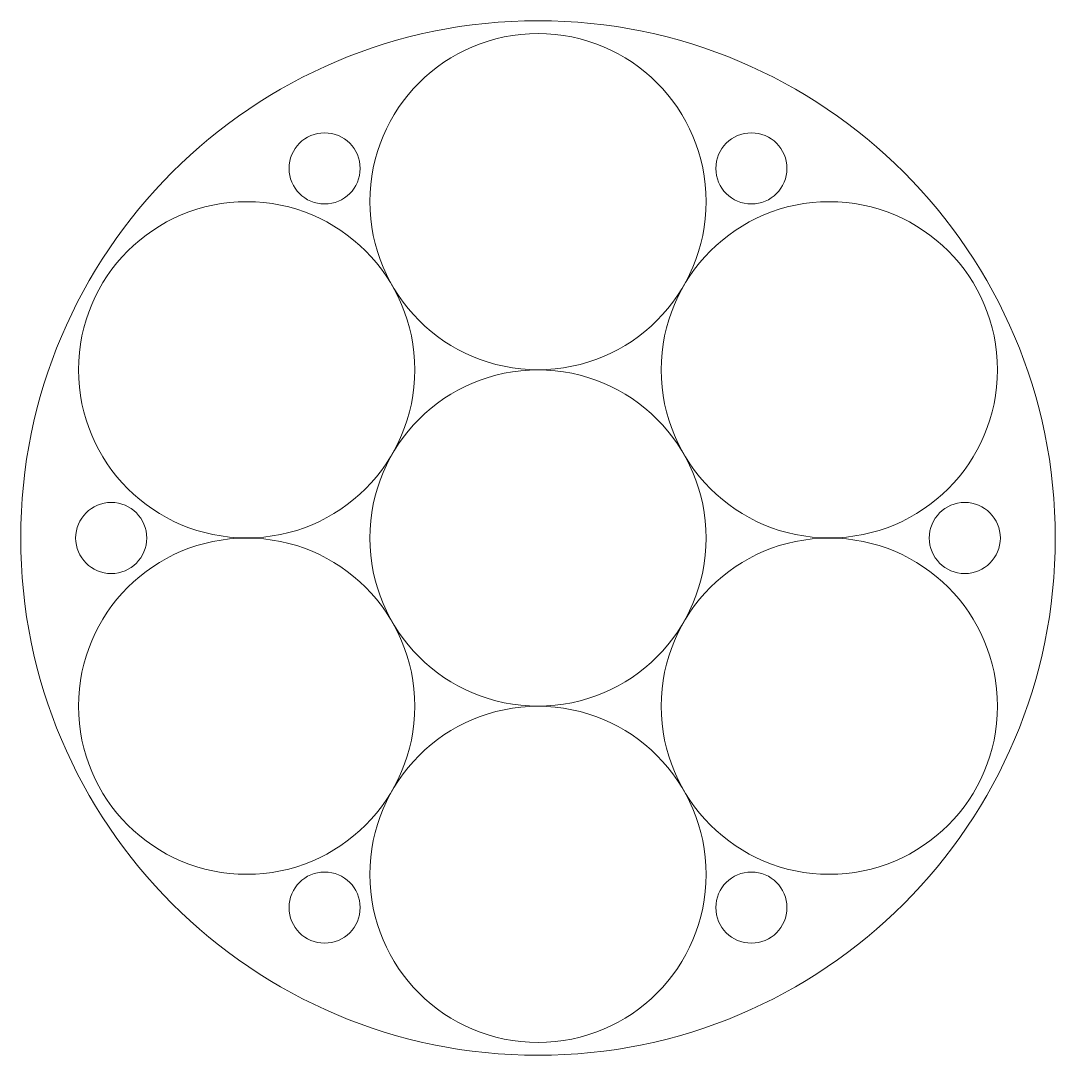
# Model space of a CAD drawing. Header units: millimetres. Extents: x -40 to 40, y -40 to 40.
import ezdxf

# ---------------------------------------------------------------- set-up
doc = ezdxf.new("R2010")
doc.units = ezdxf.units.MM

msp = doc.modelspace()

# ---------------------------------------------------------------- linework, layer by layer
at = {"color": 7, "linetype": 'Continuous', "lineweight": 15}
for centre, radius in [((0, 0), 40), ((0, 26.01), 13), ((-16.5, 28.579), 2.75), ((16.5, 28.579), 2.75), ((-22.525, 13.005), 13), ((22.525, 13.005), 13), ((0, 0), 13), ((-33, 0), 2.75), ((33, 0), 2.75), ((-22.525, -13.005), 13), ((22.525, -13.005), 13), ((0, -26.01), 13), ((-16.5, -28.579), 2.75), ((16.5, -28.579), 2.75)]:
    msp.add_circle(centre, radius, dxfattribs=at)

doc.saveas('drawing.dxf')
